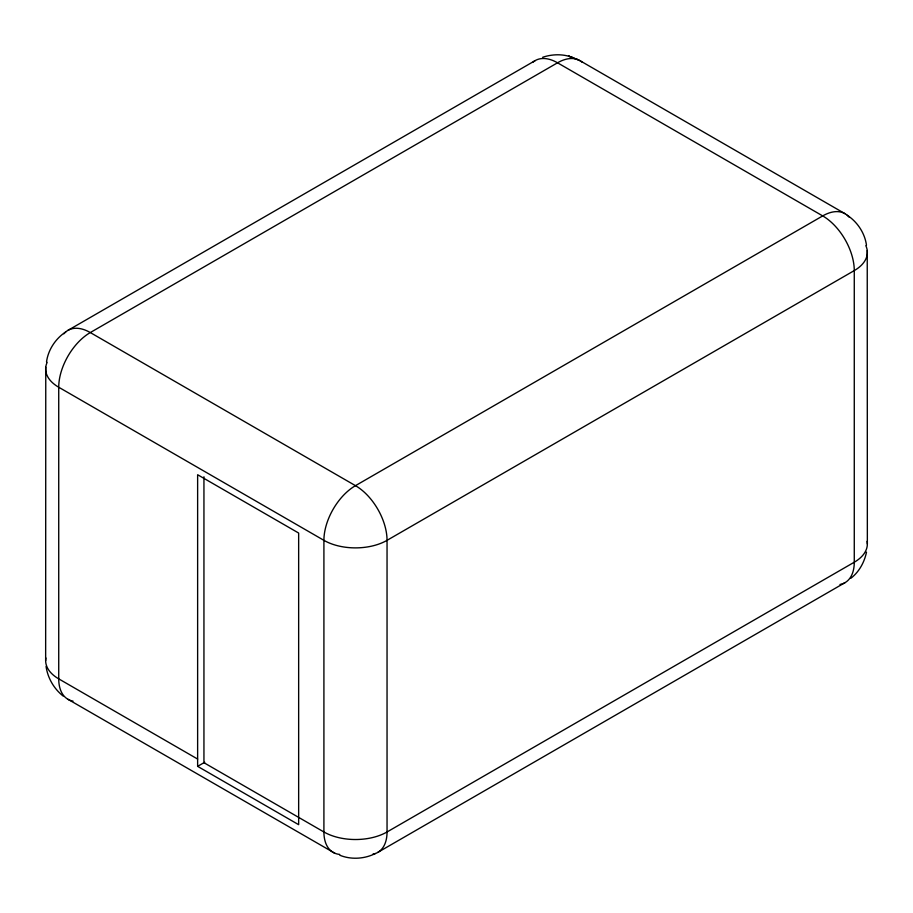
<?xml version="1.0" encoding="UTF-8"?>
<svg xmlns="http://www.w3.org/2000/svg" width="913" height="913" viewBox="0 0 913 913"><rect width="100%" height="100%" fill="white"/><g stroke="black" fill="none" stroke-linecap="round" stroke-linejoin="round"><path stroke-width="1.37" d="M45.764 367.174L45.65 660.635M867.35 543.988L867.236 250.527M46.529 361.833C48.184 349.713 55.613 338.586 65.782 331.887M866.505 552.114C864.428 562.214 859.087 571.995 850.813 578.306M67.973 330.346L535.201 60.6M197.63 766.349L298.654 824.679L298.654 533.044L197.63 474.726L197.63 766.349L204.74 762.252M377.799 852.4L845.027 582.654M375.38 853.529C364.492 858.985 351.14 859.863 339.807 855.241M542.664 57.268C552.445 54.015 563.572 53.741 573.193 57.759M577.415 59.471L568.537 56.047L579.846 60.6L845.027 213.699M197.63 759.057L58.729 678.861A44.646 25.781 0 0 1 45.89 657.976M67.973 699.301L334.809 853.221M847.218 215.24C857.387 221.939 864.816 233.066 866.471 245.186M63.145 696.048C53.924 688.767 47.75 678.062 46.061 666.456M203.941 476.769L203.941 762.709L323.91 831.971A44.646 25.781 -60 0 0 339.693 854.42M73.017 701.127A44.646 25.781 -60 0 1 58.729 678.861L58.729 387.238A44.646 25.781 0 0 1 47.168 362.335M865.832 245.688A44.646 25.781 0 0 1 854.271 270.59L854.271 562.214A44.646 25.781 60 0 1 839.983 584.468M372.755 854.226A44.646 25.781 60 0 0 387.044 831.971L854.271 562.214A44.646 25.781 0 0 0 867.11 541.329M849.124 217.157A44.646 25.781 -60 0 0 822.704 215.913L557.523 62.803A44.646 25.781 60 0 0 533.009 62.13M582.026 62.13A44.646 25.781 -60 0 0 557.523 62.803L90.296 332.56A44.646 25.781 60 0 0 63.876 333.804M822.704 215.913L355.477 485.659A44.646 25.781 -60 0 0 323.91 540.336L323.91 831.971A44.646 25.781 0 0 0 387.044 831.971L387.044 540.336A44.646 25.781 60 0 0 355.477 485.659L90.296 332.56A44.646 25.781 -60 0 0 58.729 387.238L323.91 540.336A44.646 25.781 0 0 0 387.044 540.336L854.271 270.59A44.646 25.781 60 0 0 822.704 215.913"/></g></svg>
